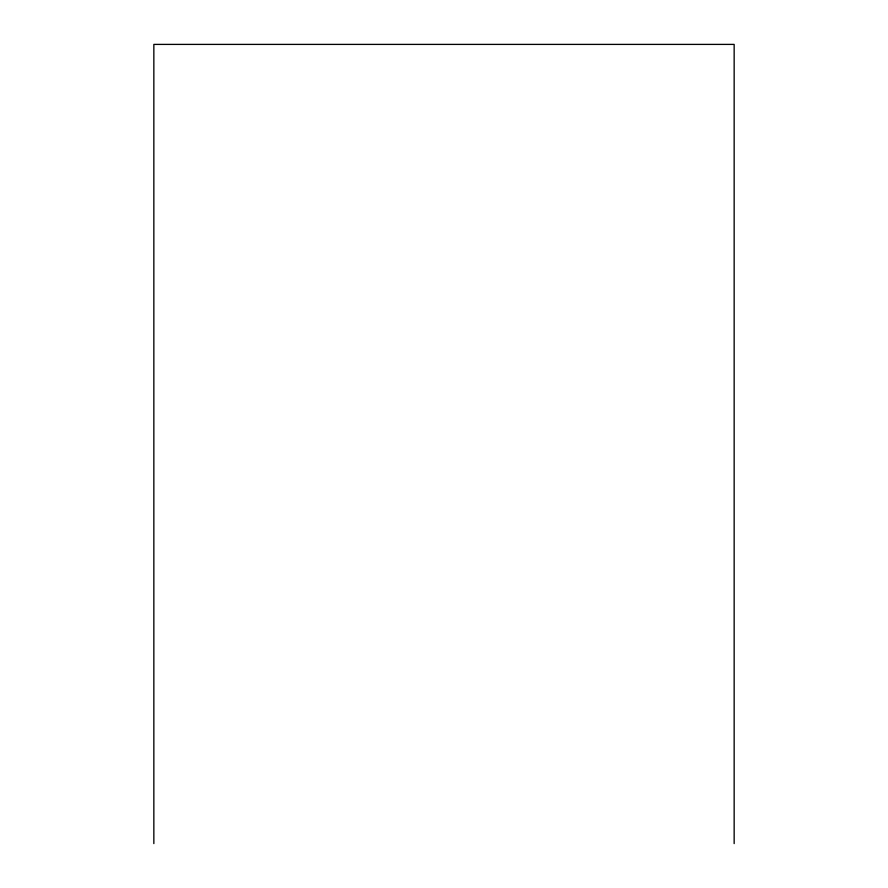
<?xml version="1.0" encoding="UTF-8"?>
<svg xmlns="http://www.w3.org/2000/svg" width="888" height="888" viewBox="0 0 888 888"><rect width="100%" height="100%" fill="white"/><g stroke="black" fill="none" stroke-linecap="round" stroke-linejoin="round"><path stroke-width="1.33" d="M734.154 843.6L734.154 44.4L153.846 44.4L153.846 843.6"/></g></svg>
